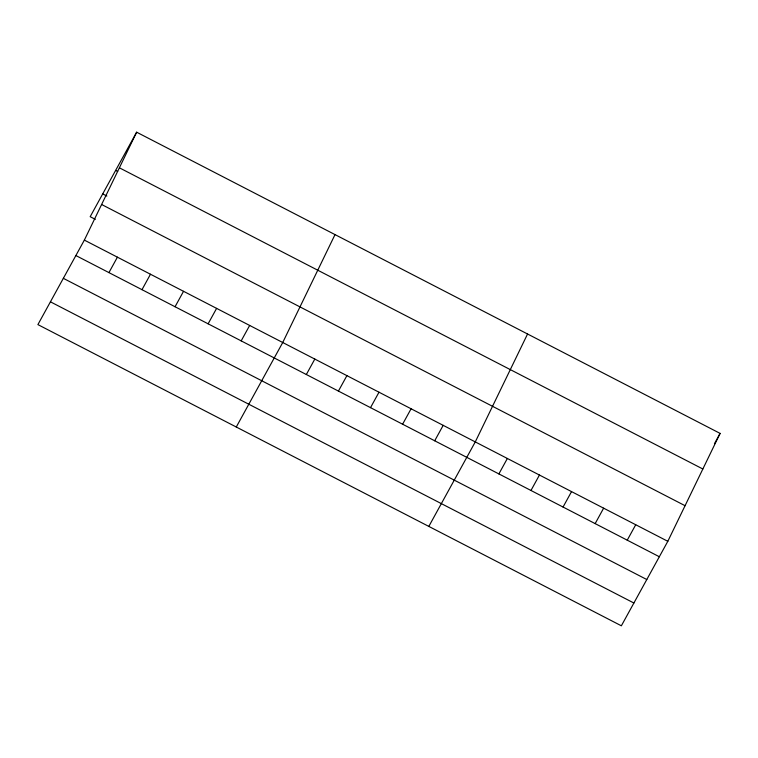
<?xml version="1.0" encoding="UTF-8"?>
<svg xmlns="http://www.w3.org/2000/svg" width="758" height="758" viewBox="0 0 758 758"><rect width="100%" height="100%" fill="white"/><g stroke="black" fill="none" stroke-linecap="round" stroke-linejoin="round"><path stroke-width="1.14" d="M84.356 240.106L136.639 132.195L720.1 433.396L667.817 541.307L621.361 625.805L37.9 324.604L84.356 240.106L667.817 541.307M335.017 234.601L282.734 342.512L236.278 427.01M527.559 334.003L475.275 441.905L428.82 526.412M136.639 132.195L90.183 216.693L95.347 219.365M108.925 272.615L117.414 257.17M141.992 289.679L150.482 274.235M175.051 306.744L183.54 291.309M208.118 323.818L216.608 308.373M241.177 340.882L249.666 325.447M306.336 374.518L314.816 359.074M338.419 391.081L346.908 375.646M370.51 407.652L379 392.208M402.602 424.215L411.092 408.78M434.694 440.786L443.184 425.342M498.878 473.911L507.367 458.476M530.97 490.483L539.45 475.039M563.052 507.045L571.541 491.61M595.144 523.617L603.633 508.173M627.236 540.179L635.725 524.744M714.443 443.695L720.1 433.396M119.385 167.802L702.846 469.003M115.623 170.427L117.689 171.488M102.718 193.906L106.85 196.038M101.61 204.489L685.071 505.7M75.866 255.541L659.327 556.742M63.34 278.328L646.801 579.538M50.426 301.817L633.887 603.017"/></g></svg>
